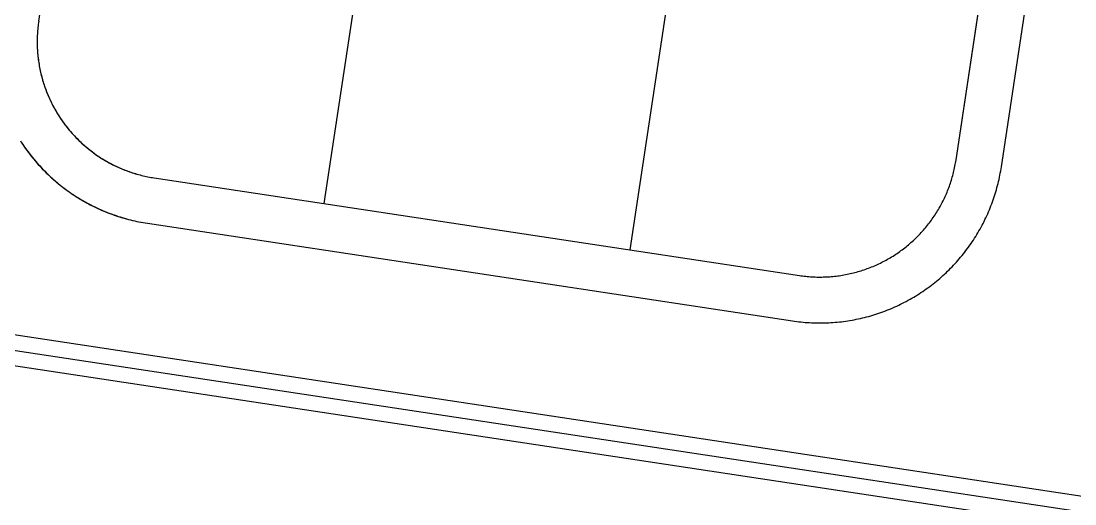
# Model space of a CAD drawing. Header units: metres. Extents: x 680594 to 684853, y 828874 to 830078.
# Drawn here: x 682140.8 to 682209.8, y 829680.5 to 829712.1 of the extents above; entities that cross this region are included whole.
import ezdxf

# ---------------------------------------------------------------- set-up
doc = ezdxf.new("R2010")
doc.units = ezdxf.units.M
doc.layers.add('PLOT_LINES', color=7, linetype='Continuous')

msp = doc.modelspace()

# ---------------------------------------------------------------- linework, layer by layer
at = {"layer": 'PLOT_LINES'}
for points in [[(681691.309, 829758.479), (682277.802, 829669.805)], [(681691.309, 829758.479), (682277.802, 829669.805)], [(681691.309, 829758.479), (682277.802, 829669.805)], [(681691.309, 829758.479), (682277.802, 829669.805)], [(682142, 829712.082), (682145.962, 829738.284)], [(682142, 829712.082), (682145.962, 829738.284)], [(682142, 829712.082), (682145.289, 829733.835)], [(682142, 829712.082), (682145.289, 829733.835)], [(682165.284, 829730.812), (682160.65, 829700.16)], [(682165.284, 829730.812), (682160.65, 829700.16)], [(682165.284, 829730.812), (682160.65, 829700.16)], [(682165.284, 829730.812), (682160.65, 829700.16)], [(682201.985, 829703.013), (682205.946, 829729.215)], [(682201.985, 829703.013), (682205.946, 829729.215)], [(682204.951, 829702.564), (682208.913, 829728.766)], [(682204.951, 829702.564), (682208.913, 829728.766)], [(682204.951, 829702.564), (682208.913, 829728.766)], [(682204.951, 829702.564), (682208.913, 829728.766)], [(682185.279, 829727.788), (682180.644, 829697.137)], [(682185.279, 829727.788), (682180.644, 829697.137)], [(682185.279, 829727.788), (682180.644, 829697.137)], [(682185.279, 829727.788), (682180.644, 829697.137)], [(682201.985, 829703.013), (682205.274, 829724.765)], [(682201.985, 829703.013), (682205.274, 829724.765)], [(682142, 829712.082), (682141.985, 829711.978), (682141.971, 829711.874), (682141.959, 829711.77), (682141.947, 829711.666), (682141.937, 829711.562), (682141.928, 829711.458), (682141.92, 829711.353), (682141.914, 829711.249), (682141.908, 829711.144), (682141.904, 829711.04), (682141.901, 829710.935), (682141.899, 829710.83), (682141.899, 829710.726), (682141.9, 829710.621), (682141.902, 829710.516), (682141.905, 829710.411), (682141.909, 829710.307), (682141.915, 829710.202), (682141.922, 829710.098), (682141.93, 829709.993), (682141.939, 829709.889), (682141.949, 829709.785), (682141.961, 829709.681), (682141.974, 829709.577), (682141.988, 829709.473), (682142.003, 829709.37), (682142.02, 829709.266), (682142.038, 829709.163), (682142.057, 829709.06), (682142.077, 829708.957), (682142.098, 829708.855), (682142.12, 829708.752), (682142.144, 829708.65), (682142.169, 829708.549), (682142.195, 829708.447), (682142.222, 829708.346), (682142.251, 829708.245), (682142.28, 829708.145), (682142.311, 829708.045), (682142.343, 829707.945), (682142.376, 829707.846), (682142.41, 829707.747), (682142.445, 829707.648), (682142.482, 829707.55), (682142.52, 829707.452), (682142.558, 829707.355), (682142.598, 829707.258), (682142.639, 829707.162), (682142.682, 829707.066), (682142.725, 829706.971), (682142.769, 829706.876), (682142.815, 829706.781), (682142.861, 829706.688), (682142.909, 829706.594), (682142.958, 829706.502), (682143.007, 829706.409), (682143.058, 829706.318), (682143.11, 829706.227), (682143.163, 829706.137), (682143.217, 829706.047), (682143.272, 829705.958), (682143.328, 829705.87), (682143.386, 829705.782), (682143.444, 829705.695), (682143.503, 829705.608), (682143.563, 829705.523), (682143.624, 829705.438), (682143.686, 829705.353), (682143.749, 829705.27), (682143.814, 829705.187), (682143.879, 829705.105), (682143.945, 829705.024), (682144.012, 829704.943), (682144.079, 829704.863), (682144.148, 829704.784), (682144.218, 829704.706), (682144.289, 829704.629), (682144.36, 829704.552), (682144.432, 829704.477), (682144.506, 829704.402), (682144.58, 829704.328), (682144.655, 829704.255), (682144.731, 829704.183), (682144.807, 829704.111), (682144.885, 829704.041), (682144.963, 829703.971), (682145.042, 829703.903), (682145.122, 829703.835), (682145.203, 829703.768), (682145.284, 829703.703), (682145.367, 829703.638), (682145.45, 829703.574), (682145.533, 829703.511), (682145.618, 829703.449), (682145.703, 829703.388), (682145.789, 829703.328), (682145.875, 829703.269), (682145.962, 829703.211), (682146.05, 829703.154), (682146.139, 829703.098), (682146.228, 829703.043), (682146.318, 829702.99), (682146.408, 829702.937), (682146.499, 829702.885), (682146.591, 829702.834), (682146.683, 829702.785), (682146.776, 829702.736), (682146.87, 829702.689), (682146.963, 829702.643), (682147.058, 829702.597), (682147.153, 829702.553), (682147.248, 829702.51), (682147.344, 829702.468), (682147.441, 829702.427), (682147.538, 829702.388), (682147.635, 829702.349), (682147.733, 829702.312), (682147.831, 829702.275), (682147.93, 829702.24), (682148.029, 829702.206), (682148.128, 829702.174), (682148.228, 829702.142), (682148.328, 829702.111), (682148.429, 829702.082), (682148.53, 829702.054), (682148.631, 829702.027), (682148.732, 829702.001), (682148.834, 829701.977), (682148.936, 829701.953), (682149.038, 829701.931), (682149.141, 829701.91), (682149.244, 829701.89), (682149.347, 829701.871), (682149.45, 829701.854), (682149.554, 829701.838)], [(682142, 829712.082), (682141.985, 829711.978), (682141.971, 829711.874), (682141.959, 829711.77), (682141.947, 829711.666), (682141.937, 829711.562), (682141.928, 829711.458), (682141.92, 829711.353), (682141.914, 829711.249), (682141.908, 829711.144), (682141.904, 829711.04), (682141.901, 829710.935), (682141.899, 829710.83), (682141.899, 829710.726), (682141.9, 829710.621), (682141.902, 829710.516), (682141.905, 829710.411), (682141.909, 829710.307), (682141.915, 829710.202), (682141.922, 829710.098), (682141.93, 829709.993), (682141.939, 829709.889), (682141.949, 829709.785), (682141.961, 829709.681), (682141.974, 829709.577), (682141.988, 829709.473), (682142.003, 829709.37), (682142.02, 829709.266), (682142.038, 829709.163), (682142.057, 829709.06), (682142.077, 829708.957), (682142.098, 829708.855), (682142.12, 829708.752), (682142.144, 829708.65), (682142.169, 829708.549), (682142.195, 829708.447), (682142.222, 829708.346), (682142.251, 829708.245), (682142.28, 829708.145), (682142.311, 829708.045), (682142.343, 829707.945), (682142.376, 829707.846), (682142.41, 829707.747), (682142.445, 829707.648), (682142.482, 829707.55), (682142.52, 829707.452), (682142.558, 829707.355), (682142.598, 829707.258), (682142.639, 829707.162), (682142.682, 829707.066), (682142.725, 829706.971), (682142.769, 829706.876), (682142.815, 829706.781), (682142.861, 829706.688), (682142.909, 829706.594), (682142.958, 829706.502), (682143.007, 829706.409), (682143.058, 829706.318), (682143.11, 829706.227), (682143.163, 829706.137), (682143.217, 829706.047), (682143.272, 829705.958), (682143.328, 829705.87), (682143.386, 829705.782), (682143.444, 829705.695), (682143.503, 829705.608), (682143.563, 829705.523), (682143.624, 829705.438), (682143.686, 829705.353), (682143.749, 829705.27), (682143.814, 829705.187), (682143.879, 829705.105), (682143.945, 829705.024), (682144.012, 829704.943), (682144.079, 829704.863), (682144.148, 829704.784), (682144.218, 829704.706), (682144.289, 829704.629), (682144.36, 829704.552), (682144.432, 829704.477), (682144.506, 829704.402), (682144.58, 829704.328), (682144.655, 829704.255), (682144.731, 829704.183), (682144.807, 829704.111), (682144.885, 829704.041), (682144.963, 829703.971), (682145.042, 829703.903), (682145.122, 829703.835), (682145.203, 829703.768), (682145.284, 829703.703), (682145.367, 829703.638), (682145.45, 829703.574), (682145.533, 829703.511), (682145.618, 829703.449), (682145.703, 829703.388), (682145.789, 829703.328), (682145.875, 829703.269), (682145.962, 829703.211), (682146.05, 829703.154), (682146.139, 829703.098), (682146.228, 829703.043), (682146.318, 829702.99), (682146.408, 829702.937), (682146.499, 829702.885), (682146.591, 829702.834), (682146.683, 829702.785), (682146.776, 829702.736), (682146.87, 829702.689), (682146.963, 829702.643), (682147.058, 829702.597), (682147.153, 829702.553), (682147.248, 829702.51), (682147.344, 829702.468), (682147.441, 829702.427), (682147.538, 829702.388), (682147.635, 829702.349), (682147.733, 829702.312), (682147.831, 829702.275), (682147.93, 829702.24), (682148.029, 829702.206), (682148.128, 829702.174), (682148.228, 829702.142), (682148.328, 829702.111), (682148.429, 829702.082), (682148.53, 829702.054), (682148.631, 829702.027), (682148.732, 829702.001), (682148.834, 829701.977), (682148.936, 829701.953), (682149.038, 829701.931), (682149.141, 829701.91), (682149.244, 829701.89), (682149.347, 829701.871), (682149.45, 829701.854), (682149.554, 829701.838)], [(682142, 829712.082), (682141.985, 829711.977), (682141.971, 829711.873), (682141.958, 829711.768), (682141.947, 829711.663), (682141.937, 829711.558), (682141.928, 829711.453), (682141.92, 829711.348), (682141.913, 829711.243), (682141.908, 829711.137), (682141.904, 829711.032), (682141.901, 829710.926), (682141.899, 829710.821), (682141.899, 829710.715), (682141.9, 829710.61), (682141.902, 829710.504), (682141.905, 829710.399), (682141.91, 829710.294), (682141.916, 829710.188), (682141.923, 829710.083), (682141.931, 829709.978), (682141.941, 829709.873), (682141.951, 829709.768), (682141.963, 829709.663), (682141.976, 829709.558), (682141.991, 829709.454), (682142.007, 829709.349), (682142.023, 829709.245), (682142.041, 829709.141), (682142.061, 829709.038), (682142.081, 829708.934), (682142.103, 829708.831), (682142.126, 829708.728), (682142.15, 829708.625), (682142.175, 829708.523), (682142.202, 829708.421), (682142.23, 829708.319), (682142.259, 829708.217), (682142.289, 829708.116), (682142.32, 829708.016), (682142.353, 829707.915), (682142.386, 829707.815), (682142.421, 829707.716), (682142.457, 829707.617), (682142.494, 829707.518), (682142.533, 829707.419), (682142.572, 829707.322), (682142.613, 829707.224), (682142.654, 829707.127), (682142.697, 829707.031), (682142.741, 829706.935), (682142.786, 829706.84), (682142.833, 829706.745), (682142.88, 829706.651), (682142.928, 829706.557), (682142.978, 829706.464), (682143.029, 829706.371), (682143.08, 829706.279), (682143.133, 829706.188), (682143.187, 829706.097), (682143.242, 829706.007), (682143.298, 829705.918), (682143.355, 829705.829), (682143.413, 829705.741), (682143.472, 829705.653), (682143.532, 829705.567), (682143.593, 829705.481), (682143.655, 829705.395), (682143.718, 829705.311), (682143.782, 829705.227), (682143.847, 829705.144), (682143.913, 829705.062), (682143.98, 829704.98), (682144.048, 829704.899), (682144.117, 829704.82), (682144.187, 829704.741), (682144.258, 829704.662), (682144.33, 829704.585), (682144.402, 829704.508), (682144.476, 829704.432), (682144.55, 829704.358), (682144.625, 829704.284), (682144.701, 829704.211), (682144.778, 829704.138), (682144.856, 829704.067), (682144.934, 829703.997), (682145.014, 829703.927), (682145.094, 829703.859), (682145.175, 829703.791), (682145.257, 829703.725), (682145.34, 829703.659), (682145.423, 829703.594), (682145.507, 829703.53), (682145.592, 829703.468), (682145.677, 829703.406), (682145.764, 829703.345), (682145.851, 829703.286), (682145.938, 829703.227), (682146.027, 829703.169), (682146.116, 829703.113), (682146.205, 829703.057), (682146.296, 829703.003), (682146.387, 829702.949), (682146.478, 829702.897), (682146.571, 829702.846), (682146.663, 829702.795), (682146.757, 829702.746), (682146.851, 829702.698), (682146.945, 829702.651), (682147.04, 829702.606), (682147.136, 829702.561), (682147.232, 829702.517), (682147.328, 829702.475), (682147.426, 829702.434), (682147.523, 829702.394), (682147.621, 829702.355), (682147.72, 829702.317), (682147.819, 829702.28), (682147.918, 829702.244), (682148.018, 829702.21), (682148.118, 829702.177), (682148.218, 829702.145), (682148.319, 829702.114), (682148.42, 829702.084), (682148.522, 829702.056), (682148.624, 829702.029), (682148.726, 829702.003), (682148.829, 829701.978), (682148.932, 829701.954), (682149.035, 829701.932), (682149.138, 829701.91), (682149.242, 829701.89), (682149.345, 829701.872), (682149.449, 829701.854), (682149.554, 829701.838)], [(682142, 829712.082), (682141.985, 829711.977), (682141.971, 829711.873), (682141.958, 829711.768), (682141.947, 829711.663), (682141.937, 829711.558), (682141.928, 829711.453), (682141.92, 829711.348), (682141.913, 829711.243), (682141.908, 829711.137), (682141.904, 829711.032), (682141.901, 829710.926), (682141.899, 829710.821), (682141.899, 829710.715), (682141.9, 829710.61), (682141.902, 829710.504), (682141.905, 829710.399), (682141.91, 829710.294), (682141.916, 829710.188), (682141.923, 829710.083), (682141.931, 829709.978), (682141.941, 829709.873), (682141.951, 829709.768), (682141.963, 829709.663), (682141.976, 829709.558), (682141.991, 829709.454), (682142.007, 829709.349), (682142.023, 829709.245), (682142.041, 829709.141), (682142.061, 829709.038), (682142.081, 829708.934), (682142.103, 829708.831), (682142.126, 829708.728), (682142.15, 829708.625), (682142.175, 829708.523), (682142.202, 829708.421), (682142.23, 829708.319), (682142.259, 829708.217), (682142.289, 829708.116), (682142.32, 829708.016), (682142.353, 829707.915), (682142.386, 829707.815), (682142.421, 829707.716), (682142.457, 829707.617), (682142.494, 829707.518), (682142.533, 829707.419), (682142.572, 829707.322), (682142.613, 829707.224), (682142.654, 829707.127), (682142.697, 829707.031), (682142.741, 829706.935), (682142.786, 829706.84), (682142.833, 829706.745), (682142.88, 829706.651), (682142.928, 829706.557), (682142.978, 829706.464), (682143.029, 829706.371), (682143.08, 829706.279), (682143.133, 829706.188), (682143.187, 829706.097), (682143.242, 829706.007), (682143.298, 829705.918), (682143.355, 829705.829), (682143.413, 829705.741), (682143.472, 829705.653), (682143.532, 829705.567), (682143.593, 829705.481), (682143.655, 829705.395), (682143.718, 829705.311), (682143.782, 829705.227), (682143.847, 829705.144), (682143.913, 829705.062), (682143.98, 829704.98), (682144.048, 829704.899), (682144.117, 829704.82), (682144.187, 829704.741), (682144.258, 829704.662), (682144.33, 829704.585), (682144.402, 829704.508), (682144.476, 829704.432), (682144.55, 829704.358), (682144.625, 829704.284), (682144.701, 829704.211), (682144.778, 829704.138), (682144.856, 829704.067), (682144.934, 829703.997), (682145.014, 829703.927), (682145.094, 829703.859), (682145.175, 829703.791), (682145.257, 829703.725), (682145.34, 829703.659), (682145.423, 829703.594), (682145.507, 829703.53), (682145.592, 829703.468), (682145.677, 829703.406), (682145.764, 829703.345), (682145.851, 829703.286), (682145.938, 829703.227), (682146.027, 829703.169), (682146.116, 829703.113), (682146.205, 829703.057), (682146.296, 829703.003), (682146.387, 829702.949), (682146.478, 829702.897), (682146.571, 829702.846), (682146.663, 829702.795), (682146.757, 829702.746), (682146.851, 829702.698), (682146.945, 829702.651), (682147.04, 829702.606), (682147.136, 829702.561), (682147.232, 829702.517), (682147.328, 829702.475), (682147.426, 829702.434), (682147.523, 829702.394), (682147.621, 829702.355), (682147.72, 829702.317), (682147.819, 829702.28), (682147.918, 829702.244), (682148.018, 829702.21), (682148.118, 829702.177), (682148.218, 829702.145), (682148.319, 829702.114), (682148.42, 829702.084), (682148.522, 829702.056), (682148.624, 829702.029), (682148.726, 829702.003), (682148.829, 829701.978), (682148.932, 829701.954), (682149.035, 829701.932), (682149.138, 829701.91), (682149.242, 829701.89), (682149.345, 829701.872), (682149.449, 829701.854), (682149.554, 829701.838)], [(682140.805, 829704.247), (682140.881, 829704.13), (682140.959, 829704.014), (682141.038, 829703.899), (682141.118, 829703.785), (682141.199, 829703.671), (682141.282, 829703.559), (682141.366, 829703.448), (682141.452, 829703.337), (682141.539, 829703.228), (682141.627, 829703.119), (682141.716, 829703.012), (682141.806, 829702.906), (682141.898, 829702.8), (682141.991, 829702.696), (682142.085, 829702.593), (682142.18, 829702.491), (682142.277, 829702.39), (682142.375, 829702.29), (682142.474, 829702.192), (682142.574, 829702.094), (682142.675, 829701.998), (682142.777, 829701.903), (682142.88, 829701.809), (682142.985, 829701.716), (682143.09, 829701.625), (682143.197, 829701.535), (682143.304, 829701.446), (682143.413, 829701.358), (682143.522, 829701.271), (682143.633, 829701.186), (682143.745, 829701.102), (682143.857, 829701.02), (682143.971, 829700.938), (682144.085, 829700.859), (682144.201, 829700.78), (682144.317, 829700.703), (682144.434, 829700.627), (682144.552, 829700.552), (682144.671, 829700.479), (682144.791, 829700.407), (682144.912, 829700.337), (682145.033, 829700.268), (682145.155, 829700.2), (682145.278, 829700.134), (682145.402, 829700.07), (682145.526, 829700.006), (682145.652, 829699.945), (682145.777, 829699.884), (682145.904, 829699.825), (682146.031, 829699.768), (682146.159, 829699.712), (682146.288, 829699.658), (682146.417, 829699.605), (682146.547, 829699.553), (682146.677, 829699.504), (682146.808, 829699.455), (682146.94, 829699.408), (682147.072, 829699.363), (682147.205, 829699.319), (682147.338, 829699.277), (682147.471, 829699.236), (682147.605, 829699.197), (682147.74, 829699.16), (682147.875, 829699.124), (682148.01, 829699.089), (682148.146, 829699.057), (682148.282, 829699.025), (682148.418, 829698.996), (682148.555, 829698.968), (682148.692, 829698.941), (682148.829, 829698.916), (682148.967, 829698.893), (682149.105, 829698.871)], [(682140.805, 829704.247), (682140.881, 829704.13), (682140.959, 829704.014), (682141.038, 829703.899), (682141.118, 829703.785), (682141.199, 829703.671), (682141.282, 829703.559), (682141.366, 829703.448), (682141.452, 829703.337), (682141.539, 829703.228), (682141.627, 829703.119), (682141.716, 829703.012), (682141.806, 829702.906), (682141.898, 829702.8), (682141.991, 829702.696), (682142.085, 829702.593), (682142.18, 829702.491), (682142.277, 829702.39), (682142.375, 829702.29), (682142.474, 829702.192), (682142.574, 829702.094), (682142.675, 829701.998), (682142.777, 829701.903), (682142.88, 829701.809), (682142.985, 829701.716), (682143.09, 829701.625), (682143.197, 829701.535), (682143.304, 829701.446), (682143.413, 829701.358), (682143.522, 829701.271), (682143.633, 829701.186), (682143.745, 829701.102), (682143.857, 829701.02), (682143.971, 829700.938), (682144.085, 829700.859), (682144.201, 829700.78), (682144.317, 829700.703), (682144.434, 829700.627), (682144.552, 829700.552), (682144.671, 829700.479), (682144.791, 829700.407), (682144.912, 829700.337), (682145.033, 829700.268), (682145.155, 829700.2), (682145.278, 829700.134), (682145.402, 829700.07), (682145.526, 829700.006), (682145.652, 829699.945), (682145.777, 829699.884), (682145.904, 829699.825), (682146.031, 829699.768), (682146.159, 829699.712), (682146.288, 829699.658), (682146.417, 829699.605), (682146.547, 829699.553), (682146.677, 829699.504), (682146.808, 829699.455), (682146.94, 829699.408), (682147.072, 829699.363), (682147.205, 829699.319), (682147.338, 829699.277), (682147.471, 829699.236), (682147.605, 829699.197), (682147.74, 829699.16), (682147.875, 829699.124), (682148.01, 829699.089), (682148.146, 829699.057), (682148.282, 829699.025), (682148.418, 829698.996), (682148.555, 829698.968), (682148.692, 829698.941), (682148.829, 829698.916), (682148.967, 829698.893), (682149.105, 829698.871)], [(682140.84, 829704.193), (682140.917, 829704.076), (682140.996, 829703.959), (682141.076, 829703.843), (682141.158, 829703.729), (682141.241, 829703.615), (682141.325, 829703.502), (682141.41, 829703.391), (682141.497, 829703.28), (682141.585, 829703.17), (682141.674, 829703.061), (682141.765, 829702.954), (682141.857, 829702.847), (682141.95, 829702.742), (682142.044, 829702.638), (682142.14, 829702.534), (682142.236, 829702.432), (682142.334, 829702.331), (682142.434, 829702.231), (682142.534, 829702.133), (682142.635, 829702.035), (682142.738, 829701.939), (682142.842, 829701.844), (682142.946, 829701.75), (682143.052, 829701.657), (682143.159, 829701.566), (682143.267, 829701.476), (682143.376, 829701.387), (682143.486, 829701.3), (682143.597, 829701.213), (682143.71, 829701.128), (682143.823, 829701.045), (682143.937, 829700.963), (682144.052, 829700.882), (682144.168, 829700.802), (682144.285, 829700.724), (682144.403, 829700.647), (682144.521, 829700.572), (682144.641, 829700.497), (682144.761, 829700.425), (682144.883, 829700.354), (682145.005, 829700.284), (682145.128, 829700.215), (682145.251, 829700.148), (682145.376, 829700.083), (682145.501, 829700.019), (682145.627, 829699.956), (682145.754, 829699.895), (682145.881, 829699.836), (682146.009, 829699.778), (682146.138, 829699.721), (682146.268, 829699.666), (682146.398, 829699.613), (682146.529, 829699.561), (682146.66, 829699.51), (682146.792, 829699.461), (682146.924, 829699.414), (682147.057, 829699.368), (682147.191, 829699.324), (682147.325, 829699.281), (682147.459, 829699.24), (682147.594, 829699.2), (682147.73, 829699.163), (682147.866, 829699.126), (682148.002, 829699.091), (682148.139, 829699.058), (682148.276, 829699.027), (682148.413, 829698.997), (682148.551, 829698.968), (682148.689, 829698.942), (682148.827, 829698.917), (682148.966, 829698.893), (682149.105, 829698.871)], [(682140.84, 829704.193), (682140.917, 829704.076), (682140.996, 829703.959), (682141.076, 829703.843), (682141.158, 829703.729), (682141.241, 829703.615), (682141.325, 829703.502), (682141.41, 829703.391), (682141.497, 829703.28), (682141.585, 829703.17), (682141.674, 829703.061), (682141.765, 829702.954), (682141.857, 829702.847), (682141.95, 829702.742), (682142.044, 829702.638), (682142.14, 829702.534), (682142.236, 829702.432), (682142.334, 829702.331), (682142.434, 829702.231), (682142.534, 829702.133), (682142.635, 829702.035), (682142.738, 829701.939), (682142.842, 829701.844), (682142.946, 829701.75), (682143.052, 829701.657), (682143.159, 829701.566), (682143.267, 829701.476), (682143.376, 829701.387), (682143.486, 829701.3), (682143.597, 829701.213), (682143.71, 829701.128), (682143.823, 829701.045), (682143.937, 829700.963), (682144.052, 829700.882), (682144.168, 829700.802), (682144.285, 829700.724), (682144.403, 829700.647), (682144.521, 829700.572), (682144.641, 829700.497), (682144.761, 829700.425), (682144.883, 829700.354), (682145.005, 829700.284), (682145.128, 829700.215), (682145.251, 829700.148), (682145.376, 829700.083), (682145.501, 829700.019), (682145.627, 829699.956), (682145.754, 829699.895), (682145.881, 829699.836), (682146.009, 829699.778), (682146.138, 829699.721), (682146.268, 829699.666), (682146.398, 829699.613), (682146.529, 829699.561), (682146.66, 829699.51), (682146.792, 829699.461), (682146.924, 829699.414), (682147.057, 829699.368), (682147.191, 829699.324), (682147.325, 829699.281), (682147.459, 829699.24), (682147.594, 829699.2), (682147.73, 829699.163), (682147.866, 829699.126), (682148.002, 829699.091), (682148.139, 829699.058), (682148.276, 829699.027), (682148.413, 829698.997), (682148.551, 829698.968), (682148.689, 829698.942), (682148.827, 829698.917), (682148.966, 829698.893), (682149.105, 829698.871)], [(682059.834, 829703.772), (682277.955, 829670.793)], [(682059.834, 829703.772), (682277.955, 829670.793)], [(682191.74, 829695.459), (682191.844, 829695.444), (682191.948, 829695.43), (682192.052, 829695.418), (682192.156, 829695.406), (682192.26, 829695.396), (682192.364, 829695.387), (682192.469, 829695.379), (682192.573, 829695.373), (682192.678, 829695.367), (682192.783, 829695.363), (682192.887, 829695.36), (682192.992, 829695.359), (682193.097, 829695.358), (682193.201, 829695.359), (682193.306, 829695.361), (682193.411, 829695.364), (682193.515, 829695.368), (682193.62, 829695.374), (682193.724, 829695.381), (682193.829, 829695.389), (682193.933, 829695.398), (682194.037, 829695.408), (682194.141, 829695.42), (682194.245, 829695.433), (682194.349, 829695.447), (682194.453, 829695.462), (682194.556, 829695.479), (682194.659, 829695.497), (682194.762, 829695.516), (682194.865, 829695.536), (682194.968, 829695.557), (682195.07, 829695.579), (682195.172, 829695.603), (682195.274, 829695.628), (682195.375, 829695.654), (682195.476, 829695.681), (682195.577, 829695.71), (682195.677, 829695.739), (682195.778, 829695.77), (682195.877, 829695.802), (682195.977, 829695.835), (682196.076, 829695.869), (682196.174, 829695.905), (682196.272, 829695.941), (682196.37, 829695.979), (682196.467, 829696.017), (682196.564, 829696.057), (682196.661, 829696.098), (682196.756, 829696.141), (682196.852, 829696.184), (682196.947, 829696.228), (682197.041, 829696.274), (682197.135, 829696.32), (682197.228, 829696.368), (682197.321, 829696.417), (682197.413, 829696.466), (682197.504, 829696.517), (682197.595, 829696.569), (682197.686, 829696.622), (682197.775, 829696.676), (682197.864, 829696.731), (682197.953, 829696.787), (682198.04, 829696.845), (682198.128, 829696.903), (682198.214, 829696.962), (682198.3, 829697.022), (682198.385, 829697.083), (682198.469, 829697.145), (682198.553, 829697.209), (682198.635, 829697.273), (682198.717, 829697.338), (682198.799, 829697.404), (682198.879, 829697.471), (682198.959, 829697.539), (682199.038, 829697.607), (682199.116, 829697.677), (682199.193, 829697.748), (682199.27, 829697.819), (682199.346, 829697.892), (682199.42, 829697.965), (682199.494, 829698.039), (682199.567, 829698.114), (682199.64, 829698.19), (682199.711, 829698.266), (682199.781, 829698.344), (682199.851, 829698.422), (682199.92, 829698.501), (682199.987, 829698.581), (682200.054, 829698.662), (682200.12, 829698.743), (682200.185, 829698.826), (682200.249, 829698.909), (682200.311, 829698.992), (682200.373, 829699.077), (682200.434, 829699.162), (682200.494, 829699.248), (682200.553, 829699.334), (682200.611, 829699.422), (682200.668, 829699.509), (682200.724, 829699.598), (682200.779, 829699.687), (682200.833, 829699.777), (682200.885, 829699.867), (682200.937, 829699.959), (682200.988, 829700.05), (682201.037, 829700.142), (682201.086, 829700.235), (682201.133, 829700.329), (682201.18, 829700.422), (682201.225, 829700.517), (682201.269, 829700.612), (682201.312, 829700.707), (682201.354, 829700.803), (682201.395, 829700.9), (682201.435, 829700.997), (682201.473, 829701.094), (682201.511, 829701.192), (682201.547, 829701.29), (682201.582, 829701.389), (682201.616, 829701.488), (682201.649, 829701.587), (682201.68, 829701.687), (682201.711, 829701.787), (682201.74, 829701.888), (682201.768, 829701.989), (682201.795, 829702.09), (682201.821, 829702.191), (682201.846, 829702.293), (682201.869, 829702.395), (682201.891, 829702.497), (682201.912, 829702.6), (682201.932, 829702.703), (682201.951, 829702.806), (682201.968, 829702.909), (682201.985, 829703.013)], [(682191.74, 829695.459), (682191.844, 829695.444), (682191.948, 829695.43), (682192.052, 829695.418), (682192.156, 829695.406), (682192.26, 829695.396), (682192.364, 829695.387), (682192.469, 829695.379), (682192.573, 829695.373), (682192.678, 829695.367), (682192.783, 829695.363), (682192.887, 829695.36), (682192.992, 829695.359), (682193.097, 829695.358), (682193.201, 829695.359), (682193.306, 829695.361), (682193.411, 829695.364), (682193.515, 829695.368), (682193.62, 829695.374), (682193.724, 829695.381), (682193.829, 829695.389), (682193.933, 829695.398), (682194.037, 829695.408), (682194.141, 829695.42), (682194.245, 829695.433), (682194.349, 829695.447), (682194.453, 829695.462), (682194.556, 829695.479), (682194.659, 829695.497), (682194.762, 829695.516), (682194.865, 829695.536), (682194.968, 829695.557), (682195.07, 829695.579), (682195.172, 829695.603), (682195.274, 829695.628), (682195.375, 829695.654), (682195.476, 829695.681), (682195.577, 829695.71), (682195.677, 829695.739), (682195.778, 829695.77), (682195.877, 829695.802), (682195.977, 829695.835), (682196.076, 829695.869), (682196.174, 829695.905), (682196.272, 829695.941), (682196.37, 829695.979), (682196.467, 829696.017), (682196.564, 829696.057), (682196.661, 829696.098), (682196.756, 829696.141), (682196.852, 829696.184), (682196.947, 829696.228), (682197.041, 829696.274), (682197.135, 829696.32), (682197.228, 829696.368), (682197.321, 829696.417), (682197.413, 829696.466), (682197.504, 829696.517), (682197.595, 829696.569), (682197.686, 829696.622), (682197.775, 829696.676), (682197.864, 829696.731), (682197.953, 829696.787), (682198.04, 829696.845), (682198.128, 829696.903), (682198.214, 829696.962), (682198.3, 829697.022), (682198.385, 829697.083), (682198.469, 829697.145), (682198.553, 829697.209), (682198.635, 829697.273), (682198.717, 829697.338), (682198.799, 829697.404), (682198.879, 829697.471), (682198.959, 829697.539), (682199.038, 829697.607), (682199.116, 829697.677), (682199.193, 829697.748), (682199.27, 829697.819), (682199.346, 829697.892), (682199.42, 829697.965), (682199.494, 829698.039), (682199.567, 829698.114), (682199.64, 829698.19), (682199.711, 829698.266), (682199.781, 829698.344), (682199.851, 829698.422), (682199.92, 829698.501), (682199.987, 829698.581), (682200.054, 829698.662), (682200.12, 829698.743), (682200.185, 829698.826), (682200.249, 829698.909), (682200.311, 829698.992), (682200.373, 829699.077), (682200.434, 829699.162), (682200.494, 829699.248), (682200.553, 829699.334), (682200.611, 829699.422), (682200.668, 829699.509), (682200.724, 829699.598), (682200.779, 829699.687), (682200.833, 829699.777), (682200.885, 829699.867), (682200.937, 829699.959), (682200.988, 829700.05), (682201.037, 829700.142), (682201.086, 829700.235), (682201.133, 829700.329), (682201.18, 829700.422), (682201.225, 829700.517), (682201.269, 829700.612), (682201.312, 829700.707), (682201.354, 829700.803), (682201.395, 829700.9), (682201.435, 829700.997), (682201.473, 829701.094), (682201.511, 829701.192), (682201.547, 829701.29), (682201.582, 829701.389), (682201.616, 829701.488), (682201.649, 829701.587), (682201.68, 829701.687), (682201.711, 829701.787), (682201.74, 829701.888), (682201.768, 829701.989), (682201.795, 829702.09), (682201.821, 829702.191), (682201.846, 829702.293), (682201.869, 829702.395), (682201.891, 829702.497), (682201.912, 829702.6), (682201.932, 829702.703), (682201.951, 829702.806), (682201.968, 829702.909), (682201.985, 829703.013)], [(682191.74, 829695.459), (682191.844, 829695.444), (682191.948, 829695.43), (682192.052, 829695.418), (682192.156, 829695.406), (682192.26, 829695.396), (682192.364, 829695.387), (682192.469, 829695.379), (682192.573, 829695.373), (682192.678, 829695.367), (682192.783, 829695.363), (682192.887, 829695.36), (682192.992, 829695.359), (682193.097, 829695.358), (682193.201, 829695.359), (682193.306, 829695.361), (682193.411, 829695.364), (682193.515, 829695.368), (682193.62, 829695.374), (682193.724, 829695.381), (682193.829, 829695.389), (682193.933, 829695.398), (682194.037, 829695.408), (682194.141, 829695.42), (682194.245, 829695.433), (682194.349, 829695.447), (682194.453, 829695.462), (682194.556, 829695.479), (682194.659, 829695.497), (682194.762, 829695.516), (682194.865, 829695.536), (682194.968, 829695.557), (682195.07, 829695.579), (682195.172, 829695.603), (682195.274, 829695.628), (682195.375, 829695.654), (682195.476, 829695.681), (682195.577, 829695.71), (682195.677, 829695.739), (682195.778, 829695.77), (682195.877, 829695.802), (682195.977, 829695.835), (682196.076, 829695.869), (682196.174, 829695.905), (682196.272, 829695.941), (682196.37, 829695.979), (682196.467, 829696.017), (682196.564, 829696.057), (682196.661, 829696.098), (682196.756, 829696.141), (682196.852, 829696.184), (682196.947, 829696.228), (682197.041, 829696.274), (682197.135, 829696.32), (682197.228, 829696.368), (682197.321, 829696.417), (682197.413, 829696.466), (682197.504, 829696.517), (682197.595, 829696.569), (682197.686, 829696.622), (682197.775, 829696.676), (682197.864, 829696.731), (682197.953, 829696.787), (682198.04, 829696.845), (682198.128, 829696.903), (682198.214, 829696.962), (682198.3, 829697.022), (682198.385, 829697.083), (682198.469, 829697.145), (682198.553, 829697.209), (682198.635, 829697.273), (682198.717, 829697.338), (682198.799, 829697.404), (682198.879, 829697.471), (682198.959, 829697.539), (682199.038, 829697.607), (682199.116, 829697.677), (682199.193, 829697.748), (682199.27, 829697.819), (682199.346, 829697.892), (682199.42, 829697.965), (682199.494, 829698.039), (682199.567, 829698.114), (682199.64, 829698.19), (682199.711, 829698.266), (682199.781, 829698.344), (682199.851, 829698.422), (682199.92, 829698.501), (682199.987, 829698.581), (682200.054, 829698.662), (682200.12, 829698.743), (682200.185, 829698.826), (682200.249, 829698.909), (682200.311, 829698.992), (682200.373, 829699.077), (682200.434, 829699.162), (682200.494, 829699.248), (682200.553, 829699.334), (682200.611, 829699.422), (682200.668, 829699.509), (682200.724, 829699.598), (682200.779, 829699.687), (682200.833, 829699.777), (682200.885, 829699.867), (682200.937, 829699.959), (682200.988, 829700.05), (682201.037, 829700.142), (682201.086, 829700.235), (682201.133, 829700.329), (682201.18, 829700.422), (682201.225, 829700.517), (682201.269, 829700.612), (682201.312, 829700.707), (682201.354, 829700.803), (682201.395, 829700.9), (682201.435, 829700.997), (682201.473, 829701.094), (682201.511, 829701.192), (682201.547, 829701.29), (682201.582, 829701.389), (682201.616, 829701.488), (682201.649, 829701.587), (682201.68, 829701.687), (682201.711, 829701.787), (682201.74, 829701.888), (682201.768, 829701.989), (682201.795, 829702.09), (682201.821, 829702.191), (682201.846, 829702.293), (682201.869, 829702.395), (682201.891, 829702.497), (682201.912, 829702.6), (682201.932, 829702.703), (682201.951, 829702.806), (682201.968, 829702.909), (682201.985, 829703.013)], [(682191.74, 829695.459), (682191.844, 829695.444), (682191.948, 829695.43), (682192.052, 829695.418), (682192.156, 829695.406), (682192.26, 829695.396), (682192.364, 829695.387), (682192.469, 829695.379), (682192.573, 829695.373), (682192.678, 829695.367), (682192.783, 829695.363), (682192.887, 829695.36), (682192.992, 829695.359), (682193.097, 829695.358), (682193.201, 829695.359), (682193.306, 829695.361), (682193.411, 829695.364), (682193.515, 829695.368), (682193.62, 829695.374), (682193.724, 829695.381), (682193.829, 829695.389), (682193.933, 829695.398), (682194.037, 829695.408), (682194.141, 829695.42), (682194.245, 829695.433), (682194.349, 829695.447), (682194.453, 829695.462), (682194.556, 829695.479), (682194.659, 829695.497), (682194.762, 829695.516), (682194.865, 829695.536), (682194.968, 829695.557), (682195.07, 829695.579), (682195.172, 829695.603), (682195.274, 829695.628), (682195.375, 829695.654), (682195.476, 829695.681), (682195.577, 829695.71), (682195.677, 829695.739), (682195.778, 829695.77), (682195.877, 829695.802), (682195.977, 829695.835), (682196.076, 829695.869), (682196.174, 829695.905), (682196.272, 829695.941), (682196.37, 829695.979), (682196.467, 829696.017), (682196.564, 829696.057), (682196.661, 829696.098), (682196.756, 829696.141), (682196.852, 829696.184), (682196.947, 829696.228), (682197.041, 829696.274), (682197.135, 829696.32), (682197.228, 829696.368), (682197.321, 829696.417), (682197.413, 829696.466), (682197.504, 829696.517), (682197.595, 829696.569), (682197.686, 829696.622), (682197.775, 829696.676), (682197.864, 829696.731), (682197.953, 829696.787), (682198.04, 829696.845), (682198.128, 829696.903), (682198.214, 829696.962), (682198.3, 829697.022), (682198.385, 829697.083), (682198.469, 829697.145), (682198.553, 829697.209), (682198.635, 829697.273), (682198.717, 829697.338), (682198.799, 829697.404), (682198.879, 829697.471), (682198.959, 829697.539), (682199.038, 829697.607), (682199.116, 829697.677), (682199.193, 829697.748), (682199.27, 829697.819), (682199.346, 829697.892), (682199.42, 829697.965), (682199.494, 829698.039), (682199.567, 829698.114), (682199.64, 829698.19), (682199.711, 829698.266), (682199.781, 829698.344), (682199.851, 829698.422), (682199.92, 829698.501), (682199.987, 829698.581), (682200.054, 829698.662), (682200.12, 829698.743), (682200.185, 829698.826), (682200.249, 829698.909), (682200.311, 829698.992), (682200.373, 829699.077), (682200.434, 829699.162), (682200.494, 829699.248), (682200.553, 829699.334), (682200.611, 829699.422), (682200.668, 829699.509), (682200.724, 829699.598), (682200.779, 829699.687), (682200.833, 829699.777), (682200.885, 829699.867), (682200.937, 829699.959), (682200.988, 829700.05), (682201.037, 829700.142), (682201.086, 829700.235), (682201.133, 829700.329), (682201.18, 829700.422), (682201.225, 829700.517), (682201.269, 829700.612), (682201.312, 829700.707), (682201.354, 829700.803), (682201.395, 829700.9), (682201.435, 829700.997), (682201.473, 829701.094), (682201.511, 829701.192), (682201.547, 829701.29), (682201.582, 829701.389), (682201.616, 829701.488), (682201.649, 829701.587), (682201.68, 829701.687), (682201.711, 829701.787), (682201.74, 829701.888), (682201.768, 829701.989), (682201.795, 829702.09), (682201.821, 829702.191), (682201.846, 829702.293), (682201.869, 829702.395), (682201.891, 829702.497), (682201.912, 829702.6), (682201.932, 829702.703), (682201.951, 829702.806), (682201.968, 829702.909), (682201.985, 829703.013)], [(682191.292, 829692.493), (682191.43, 829692.473), (682191.568, 829692.454), (682191.707, 829692.438), (682191.846, 829692.422), (682191.985, 829692.409), (682192.124, 829692.397), (682192.263, 829692.386), (682192.403, 829692.378), (682192.542, 829692.37), (682192.681, 829692.365), (682192.821, 829692.361), (682192.961, 829692.359), (682193.1, 829692.358), (682193.24, 829692.359), (682193.38, 829692.362), (682193.519, 829692.366), (682193.659, 829692.372), (682193.798, 829692.379), (682193.937, 829692.388), (682194.077, 829692.399), (682194.216, 829692.411), (682194.355, 829692.425), (682194.493, 829692.441), (682194.632, 829692.458), (682194.77, 829692.477), (682194.908, 829692.497), (682195.046, 829692.519), (682195.184, 829692.543), (682195.321, 829692.568), (682195.458, 829692.595), (682195.595, 829692.623), (682195.731, 829692.653), (682195.867, 829692.685), (682196.003, 829692.718), (682196.138, 829692.753), (682196.273, 829692.789), (682196.407, 829692.827), (682196.541, 829692.866), (682196.675, 829692.907), (682196.808, 829692.95), (682196.94, 829692.994), (682197.072, 829693.04), (682197.204, 829693.087), (682197.335, 829693.135), (682197.465, 829693.186), (682197.595, 829693.237), (682197.724, 829693.29), (682197.852, 829693.345), (682197.98, 829693.401), (682198.107, 829693.459), (682198.234, 829693.518), (682198.359, 829693.579), (682198.484, 829693.641), (682198.609, 829693.705), (682198.732, 829693.769), (682198.855, 829693.836), (682198.977, 829693.904), (682199.098, 829693.973), (682199.219, 829694.044), (682199.338, 829694.116), (682199.457, 829694.189), (682199.575, 829694.264), (682199.692, 829694.34), (682199.808, 829694.418), (682199.923, 829694.497), (682200.038, 829694.577), (682200.151, 829694.658), (682200.263, 829694.741), (682200.375, 829694.825), (682200.485, 829694.911), (682200.595, 829694.998), (682200.703, 829695.086), (682200.81, 829695.175), (682200.917, 829695.265), (682201.022, 829695.357), (682201.126, 829695.45), (682201.229, 829695.544), (682201.331, 829695.64), (682201.432, 829695.736), (682201.532, 829695.834), (682201.631, 829695.933), (682201.728, 829696.033), (682201.824, 829696.134), (682201.919, 829696.236), (682202.013, 829696.339), (682202.106, 829696.444), (682202.197, 829696.549), (682202.288, 829696.656), (682202.377, 829696.763), (682202.464, 829696.872), (682202.551, 829696.982), (682202.636, 829697.092), (682202.72, 829697.204), (682202.803, 829697.316), (682202.884, 829697.43), (682202.964, 829697.544), (682203.042, 829697.66), (682203.12, 829697.776), (682203.196, 829697.893), (682203.27, 829698.011), (682203.343, 829698.13), (682203.415, 829698.25), (682203.485, 829698.371), (682203.554, 829698.492), (682203.622, 829698.614), (682203.688, 829698.737), (682203.753, 829698.861), (682203.816, 829698.985), (682203.878, 829699.111), (682203.938, 829699.237), (682203.997, 829699.363), (682204.054, 829699.49), (682204.11, 829699.618), (682204.165, 829699.747), (682204.217, 829699.876), (682204.269, 829700.006), (682204.319, 829700.136), (682204.367, 829700.267), (682204.414, 829700.399), (682204.459, 829700.531), (682204.503, 829700.664), (682204.545, 829700.797), (682204.586, 829700.93), (682204.625, 829701.064), (682204.663, 829701.199), (682204.698, 829701.334), (682204.733, 829701.469), (682204.766, 829701.605), (682204.797, 829701.741), (682204.827, 829701.877), (682204.855, 829702.014), (682204.881, 829702.151), (682204.906, 829702.289), (682204.929, 829702.426), (682204.951, 829702.564)], [(682191.292, 829692.493), (682191.43, 829692.473), (682191.568, 829692.454), (682191.707, 829692.438), (682191.846, 829692.422), (682191.985, 829692.409), (682192.124, 829692.397), (682192.263, 829692.386), (682192.403, 829692.378), (682192.542, 829692.37), (682192.681, 829692.365), (682192.821, 829692.361), (682192.961, 829692.359), (682193.1, 829692.358), (682193.24, 829692.359), (682193.38, 829692.362), (682193.519, 829692.366), (682193.659, 829692.372), (682193.798, 829692.379), (682193.937, 829692.388), (682194.077, 829692.399), (682194.216, 829692.411), (682194.355, 829692.425), (682194.493, 829692.441), (682194.632, 829692.458), (682194.77, 829692.477), (682194.908, 829692.497), (682195.046, 829692.519), (682195.184, 829692.543), (682195.321, 829692.568), (682195.458, 829692.595), (682195.595, 829692.623), (682195.731, 829692.653), (682195.867, 829692.685), (682196.003, 829692.718), (682196.138, 829692.753), (682196.273, 829692.789), (682196.407, 829692.827), (682196.541, 829692.866), (682196.675, 829692.907), (682196.808, 829692.95), (682196.94, 829692.994), (682197.072, 829693.04), (682197.204, 829693.087), (682197.335, 829693.135), (682197.465, 829693.186), (682197.595, 829693.237), (682197.724, 829693.29), (682197.852, 829693.345), (682197.98, 829693.401), (682198.107, 829693.459), (682198.234, 829693.518), (682198.359, 829693.579), (682198.484, 829693.641), (682198.609, 829693.705), (682198.732, 829693.769), (682198.855, 829693.836), (682198.977, 829693.904), (682199.098, 829693.973), (682199.219, 829694.044), (682199.338, 829694.116), (682199.457, 829694.189), (682199.575, 829694.264), (682199.692, 829694.34), (682199.808, 829694.418), (682199.923, 829694.497), (682200.038, 829694.577), (682200.151, 829694.658), (682200.263, 829694.741), (682200.375, 829694.825), (682200.485, 829694.911), (682200.595, 829694.998), (682200.703, 829695.086), (682200.81, 829695.175), (682200.917, 829695.265), (682201.022, 829695.357), (682201.126, 829695.45), (682201.229, 829695.544), (682201.331, 829695.64), (682201.432, 829695.736), (682201.532, 829695.834), (682201.631, 829695.933), (682201.728, 829696.033), (682201.824, 829696.134), (682201.919, 829696.236), (682202.013, 829696.339), (682202.106, 829696.444), (682202.197, 829696.549), (682202.288, 829696.656), (682202.377, 829696.763), (682202.464, 829696.872), (682202.551, 829696.982), (682202.636, 829697.092), (682202.72, 829697.204), (682202.803, 829697.316), (682202.884, 829697.43), (682202.964, 829697.544), (682203.042, 829697.66), (682203.12, 829697.776), (682203.196, 829697.893), (682203.27, 829698.011), (682203.343, 829698.13), (682203.415, 829698.25), (682203.485, 829698.371), (682203.554, 829698.492), (682203.622, 829698.614), (682203.688, 829698.737), (682203.753, 829698.861), (682203.816, 829698.985), (682203.878, 829699.111), (682203.938, 829699.237), (682203.997, 829699.363), (682204.054, 829699.49), (682204.11, 829699.618), (682204.165, 829699.747), (682204.217, 829699.876), (682204.269, 829700.006), (682204.319, 829700.136), (682204.367, 829700.267), (682204.414, 829700.399), (682204.459, 829700.531), (682204.503, 829700.664), (682204.545, 829700.797), (682204.586, 829700.93), (682204.625, 829701.064), (682204.663, 829701.199), (682204.698, 829701.334), (682204.733, 829701.469), (682204.766, 829701.605), (682204.797, 829701.741), (682204.827, 829701.877), (682204.855, 829702.014), (682204.881, 829702.151), (682204.906, 829702.289), (682204.929, 829702.426), (682204.951, 829702.564)], [(682191.292, 829692.493), (682191.43, 829692.473), (682191.568, 829692.454), (682191.707, 829692.438), (682191.846, 829692.422), (682191.985, 829692.409), (682192.124, 829692.397), (682192.263, 829692.386), (682192.403, 829692.378), (682192.542, 829692.37), (682192.681, 829692.365), (682192.821, 829692.361), (682192.961, 829692.359), (682193.1, 829692.358), (682193.24, 829692.359), (682193.38, 829692.362), (682193.519, 829692.366), (682193.659, 829692.372), (682193.798, 829692.379), (682193.937, 829692.388), (682194.077, 829692.399), (682194.216, 829692.411), (682194.355, 829692.425), (682194.493, 829692.441), (682194.632, 829692.458), (682194.77, 829692.477), (682194.908, 829692.497), (682195.046, 829692.519), (682195.184, 829692.543), (682195.321, 829692.568), (682195.458, 829692.595), (682195.595, 829692.623), (682195.731, 829692.653), (682195.867, 829692.685), (682196.003, 829692.718), (682196.138, 829692.753), (682196.273, 829692.789), (682196.407, 829692.827), (682196.541, 829692.866), (682196.675, 829692.907), (682196.808, 829692.95), (682196.94, 829692.994), (682197.072, 829693.04), (682197.204, 829693.087), (682197.335, 829693.135), (682197.465, 829693.186), (682197.595, 829693.237), (682197.724, 829693.29), (682197.852, 829693.345), (682197.98, 829693.401), (682198.107, 829693.459), (682198.234, 829693.518), (682198.359, 829693.579), (682198.484, 829693.641), (682198.609, 829693.705), (682198.732, 829693.769), (682198.855, 829693.836), (682198.977, 829693.904), (682199.098, 829693.973), (682199.219, 829694.044), (682199.338, 829694.116), (682199.457, 829694.189), (682199.575, 829694.264), (682199.692, 829694.34), (682199.808, 829694.418), (682199.923, 829694.497), (682200.038, 829694.577), (682200.151, 829694.658), (682200.263, 829694.741), (682200.375, 829694.825), (682200.485, 829694.911), (682200.595, 829694.998), (682200.703, 829695.086), (682200.81, 829695.175), (682200.917, 829695.265), (682201.022, 829695.357), (682201.126, 829695.45), (682201.229, 829695.544), (682201.331, 829695.64), (682201.432, 829695.736), (682201.532, 829695.834), (682201.631, 829695.933), (682201.728, 829696.033), (682201.824, 829696.134), (682201.919, 829696.236), (682202.013, 829696.339), (682202.106, 829696.444), (682202.197, 829696.549), (682202.288, 829696.656), (682202.377, 829696.763), (682202.464, 829696.872), (682202.551, 829696.982), (682202.636, 829697.092), (682202.72, 829697.204), (682202.803, 829697.316), (682202.884, 829697.43), (682202.964, 829697.544), (682203.042, 829697.66), (682203.12, 829697.776), (682203.196, 829697.893), (682203.27, 829698.011), (682203.343, 829698.13), (682203.415, 829698.25), (682203.485, 829698.371), (682203.554, 829698.492), (682203.622, 829698.614), (682203.688, 829698.737), (682203.753, 829698.861), (682203.816, 829698.985), (682203.878, 829699.111), (682203.938, 829699.237), (682203.997, 829699.363), (682204.054, 829699.49), (682204.11, 829699.618), (682204.165, 829699.747), (682204.217, 829699.876), (682204.269, 829700.006), (682204.319, 829700.136), (682204.367, 829700.267), (682204.414, 829700.399), (682204.459, 829700.531), (682204.503, 829700.664), (682204.545, 829700.797), (682204.586, 829700.93), (682204.625, 829701.064), (682204.663, 829701.199), (682204.698, 829701.334), (682204.733, 829701.469), (682204.766, 829701.605), (682204.797, 829701.741), (682204.827, 829701.877), (682204.855, 829702.014), (682204.881, 829702.151), (682204.906, 829702.289), (682204.929, 829702.426), (682204.951, 829702.564)], [(682191.292, 829692.493), (682191.43, 829692.473), (682191.568, 829692.454), (682191.707, 829692.438), (682191.846, 829692.422), (682191.985, 829692.409), (682192.124, 829692.397), (682192.263, 829692.386), (682192.403, 829692.378), (682192.542, 829692.37), (682192.681, 829692.365), (682192.821, 829692.361), (682192.961, 829692.359), (682193.1, 829692.358), (682193.24, 829692.359), (682193.38, 829692.362), (682193.519, 829692.366), (682193.659, 829692.372), (682193.798, 829692.379), (682193.937, 829692.388), (682194.077, 829692.399), (682194.216, 829692.411), (682194.355, 829692.425), (682194.493, 829692.441), (682194.632, 829692.458), (682194.77, 829692.477), (682194.908, 829692.497), (682195.046, 829692.519), (682195.184, 829692.543), (682195.321, 829692.568), (682195.458, 829692.595), (682195.595, 829692.623), (682195.731, 829692.653), (682195.867, 829692.685), (682196.003, 829692.718), (682196.138, 829692.753), (682196.273, 829692.789), (682196.407, 829692.827), (682196.541, 829692.866), (682196.675, 829692.907), (682196.808, 829692.95), (682196.94, 829692.994), (682197.072, 829693.04), (682197.204, 829693.087), (682197.335, 829693.135), (682197.465, 829693.186), (682197.595, 829693.237), (682197.724, 829693.29), (682197.852, 829693.345), (682197.98, 829693.401), (682198.107, 829693.459), (682198.234, 829693.518), (682198.359, 829693.579), (682198.484, 829693.641), (682198.609, 829693.705), (682198.732, 829693.769), (682198.855, 829693.836), (682198.977, 829693.904), (682199.098, 829693.973), (682199.219, 829694.044), (682199.338, 829694.116), (682199.457, 829694.189), (682199.575, 829694.264), (682199.692, 829694.34), (682199.808, 829694.418), (682199.923, 829694.497), (682200.038, 829694.577), (682200.151, 829694.658), (682200.263, 829694.741), (682200.375, 829694.825), (682200.485, 829694.911), (682200.595, 829694.998), (682200.703, 829695.086), (682200.81, 829695.175), (682200.917, 829695.265), (682201.022, 829695.357), (682201.126, 829695.45), (682201.229, 829695.544), (682201.331, 829695.64), (682201.432, 829695.736), (682201.532, 829695.834), (682201.631, 829695.933), (682201.728, 829696.033), (682201.824, 829696.134), (682201.919, 829696.236), (682202.013, 829696.339), (682202.106, 829696.444), (682202.197, 829696.549), (682202.288, 829696.656), (682202.377, 829696.763), (682202.464, 829696.872), (682202.551, 829696.982), (682202.636, 829697.092), (682202.72, 829697.204), (682202.803, 829697.316), (682202.884, 829697.43), (682202.964, 829697.544), (682203.042, 829697.66), (682203.12, 829697.776), (682203.196, 829697.893), (682203.27, 829698.011), (682203.343, 829698.13), (682203.415, 829698.25), (682203.485, 829698.371), (682203.554, 829698.492), (682203.622, 829698.614), (682203.688, 829698.737), (682203.753, 829698.861), (682203.816, 829698.985), (682203.878, 829699.111), (682203.938, 829699.237), (682203.997, 829699.363), (682204.054, 829699.49), (682204.11, 829699.618), (682204.165, 829699.747), (682204.217, 829699.876), (682204.269, 829700.006), (682204.319, 829700.136), (682204.367, 829700.267), (682204.414, 829700.399), (682204.459, 829700.531), (682204.503, 829700.664), (682204.545, 829700.797), (682204.586, 829700.93), (682204.625, 829701.064), (682204.663, 829701.199), (682204.698, 829701.334), (682204.733, 829701.469), (682204.766, 829701.605), (682204.797, 829701.741), (682204.827, 829701.877), (682204.855, 829702.014), (682204.881, 829702.151), (682204.906, 829702.289), (682204.929, 829702.426), (682204.951, 829702.564)], [(682059.536, 829701.794), (682277.649, 829668.817)], [(682059.536, 829701.794), (682277.649, 829668.817)], [(682149.554, 829701.838), (682191.74, 829695.459)], [(682149.554, 829701.838), (682191.74, 829695.459)], [(682149.554, 829701.838), (682191.74, 829695.459)], [(682149.554, 829701.838), (682191.74, 829695.459)], [(682149.105, 829698.871), (682191.292, 829692.493)], [(682149.105, 829698.871), (682191.292, 829692.493)], [(682149.105, 829698.871), (682191.292, 829692.493)], [(682149.105, 829698.871), (682191.292, 829692.493)]]:
    msp.add_lwpolyline(points, dxfattribs=at)

doc.saveas('drawing.dxf')
